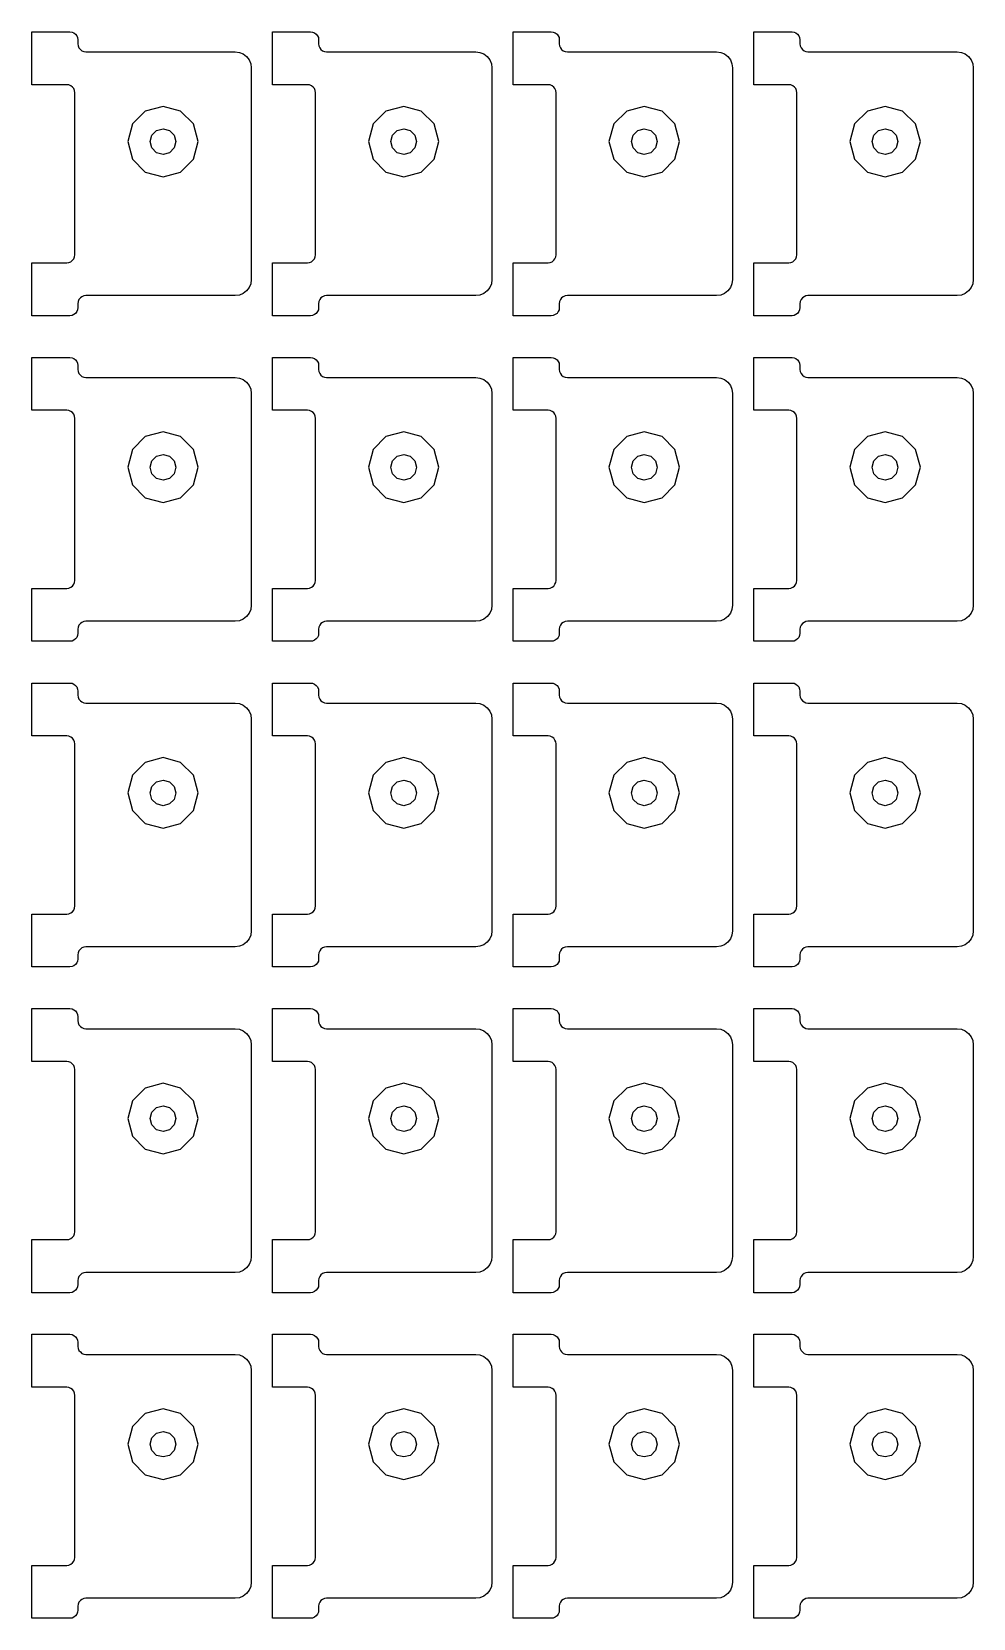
# Model space of a CAD drawing. Extents: x 11 to 212, y 11 to 212.
# Drawn here: x 149.94 to 156.85, y 73.14 to 84.78 of the extents above; entities that cross this region are included whole.
import ezdxf

# ---------------------------------------------------------------- set-up
doc = ezdxf.new("R2010")
doc.units = 0
doc.layers.add('G', color=7, linetype='continuous')

msp = doc.modelspace()

# ---------------------------------------------------------------- linework, layer by layer
at = {"layer": 'G'}
for points in [[(150.2, 83.082), (150.215, 83.084), (150.229, 83.09), (150.242, 83.1), (150.251, 83.112), (150.257, 83.126), (150.259, 83.141), (150.259, 84.329), (150.257, 84.345), (150.251, 84.359), (150.242, 84.371), (150.229, 84.38), (150.215, 84.386), (150.2, 84.388), (149.944, 84.388), (149.944, 84.776), (150.224, 84.776), (150.239, 84.774), (150.253, 84.769), (150.265, 84.759), (150.274, 84.747), (150.28, 84.733), (150.282, 84.718), (150.282, 84.688), (150.284, 84.673), (150.29, 84.659), (150.3, 84.647), (150.312, 84.637), (150.326, 84.631), (150.341, 84.629), (151.435, 84.629), (151.466, 84.625), (151.494, 84.614), (151.518, 84.595), (151.537, 84.571), (151.549, 84.542), (151.553, 84.512), (151.553, 82.959), (151.549, 82.928), (151.537, 82.9), (151.518, 82.876), (151.494, 82.857), (151.466, 82.845), (151.435, 82.841), (150.341, 82.841), (150.326, 82.839), (150.312, 82.833), (150.3, 82.824), (150.29, 82.812), (150.284, 82.798), (150.282, 82.782), (150.282, 82.753), (150.28, 82.738), (150.274, 82.724), (150.265, 82.711), (150.253, 82.702), (150.239, 82.696), (150.224, 82.694), (149.944, 82.694), (149.944, 83.082)], [(151.965, 83.082), (151.98, 83.084), (151.994, 83.09), (152.006, 83.1), (152.016, 83.112), (152.022, 83.126), (152.024, 83.141), (152.024, 84.329), (152.022, 84.345), (152.016, 84.359), (152.006, 84.371), (151.994, 84.38), (151.98, 84.386), (151.965, 84.388), (151.708, 84.388), (151.708, 84.776), (151.988, 84.776), (152.003, 84.774), (152.018, 84.769), (152.03, 84.759), (152.039, 84.747), (152.045, 84.733), (152.047, 84.718), (152.047, 84.688), (152.049, 84.673), (152.055, 84.659), (152.064, 84.647), (152.076, 84.637), (152.091, 84.631), (152.106, 84.629), (153.2, 84.629), (153.23, 84.625), (153.259, 84.614), (153.283, 84.595), (153.302, 84.571), (153.314, 84.542), (153.318, 84.512), (153.318, 82.959), (153.314, 82.928), (153.302, 82.9), (153.283, 82.876), (153.259, 82.857), (153.23, 82.845), (153.2, 82.841), (152.106, 82.841), (152.091, 82.839), (152.076, 82.833), (152.064, 82.824), (152.055, 82.812), (152.049, 82.798), (152.047, 82.782), (152.047, 82.753), (152.045, 82.738), (152.039, 82.724), (152.03, 82.711), (152.018, 82.702), (152.003, 82.696), (151.988, 82.694), (151.708, 82.694), (151.708, 83.082)], [(153.729, 83.082), (153.745, 83.084), (153.759, 83.09), (153.771, 83.1), (153.78, 83.112), (153.786, 83.126), (153.788, 83.141), (153.788, 84.329), (153.786, 84.345), (153.78, 84.359), (153.771, 84.371), (153.759, 84.38), (153.745, 84.386), (153.729, 84.388), (153.473, 84.388), (153.473, 84.776), (153.753, 84.776), (153.768, 84.774), (153.782, 84.769), (153.795, 84.759), (153.804, 84.747), (153.81, 84.733), (153.812, 84.718), (153.812, 84.688), (153.814, 84.673), (153.82, 84.659), (153.829, 84.647), (153.841, 84.637), (153.855, 84.631), (153.871, 84.629), (154.965, 84.629), (154.995, 84.625), (155.024, 84.614), (155.048, 84.595), (155.067, 84.571), (155.078, 84.542), (155.082, 84.512), (155.082, 82.959), (155.078, 82.928), (155.067, 82.9), (155.048, 82.876), (155.024, 82.857), (154.995, 82.845), (154.965, 82.841), (153.871, 82.841), (153.855, 82.839), (153.841, 82.833), (153.829, 82.824), (153.82, 82.812), (153.814, 82.798), (153.812, 82.782), (153.812, 82.753), (153.81, 82.738), (153.804, 82.724), (153.795, 82.711), (153.782, 82.702), (153.768, 82.696), (153.753, 82.694), (153.473, 82.694), (153.473, 83.082)], [(155.494, 83.082), (155.509, 83.084), (155.524, 83.09), (155.536, 83.1), (155.545, 83.112), (155.551, 83.126), (155.553, 83.141), (155.553, 84.329), (155.551, 84.345), (155.545, 84.359), (155.536, 84.371), (155.524, 84.38), (155.509, 84.386), (155.494, 84.388), (155.238, 84.388), (155.238, 84.776), (155.518, 84.776), (155.533, 84.774), (155.547, 84.769), (155.559, 84.759), (155.569, 84.747), (155.574, 84.733), (155.576, 84.718), (155.576, 84.688), (155.578, 84.673), (155.584, 84.659), (155.594, 84.647), (155.606, 84.637), (155.62, 84.631), (155.635, 84.629), (156.729, 84.629), (156.76, 84.625), (156.788, 84.614), (156.813, 84.595), (156.831, 84.571), (156.843, 84.542), (156.847, 84.512), (156.847, 82.959), (156.843, 82.928), (156.831, 82.9), (156.813, 82.876), (156.788, 82.857), (156.76, 82.845), (156.729, 82.841), (155.635, 82.841), (155.62, 82.839), (155.606, 82.833), (155.594, 82.824), (155.584, 82.812), (155.578, 82.798), (155.576, 82.782), (155.576, 82.753), (155.574, 82.738), (155.569, 82.724), (155.559, 82.711), (155.547, 82.702), (155.533, 82.696), (155.518, 82.694), (155.238, 82.694), (155.238, 83.082)], [(151.13, 83.841), (151.165, 83.971), (151.13, 84.1), (151.035, 84.195), (150.906, 84.229), (150.776, 84.195), (150.682, 84.1), (150.647, 83.971), (150.682, 83.841), (150.776, 83.746), (150.906, 83.712), (151.035, 83.746)], [(152.895, 83.841), (152.929, 83.971), (152.895, 84.1), (152.8, 84.195), (152.671, 84.229), (152.541, 84.195), (152.446, 84.1), (152.412, 83.971), (152.446, 83.841), (152.541, 83.746), (152.671, 83.712), (152.8, 83.746)], [(154.659, 83.841), (154.694, 83.971), (154.659, 84.1), (154.565, 84.195), (154.435, 84.229), (154.306, 84.195), (154.211, 84.1), (154.176, 83.971), (154.211, 83.841), (154.306, 83.746), (154.435, 83.712), (154.565, 83.746)], [(156.424, 83.841), (156.459, 83.971), (156.424, 84.1), (156.329, 84.195), (156.2, 84.229), (156.071, 84.195), (155.976, 84.1), (155.941, 83.971), (155.976, 83.841), (156.071, 83.746), (156.2, 83.712), (156.329, 83.746)], [(151, 83.971), (150.987, 83.924), (150.953, 83.889), (150.906, 83.876), (150.859, 83.889), (150.824, 83.924), (150.812, 83.971), (150.824, 84.018), (150.859, 84.052), (150.906, 84.065), (150.953, 84.052), (150.987, 84.018)], [(152.765, 83.971), (152.752, 83.924), (152.718, 83.889), (152.671, 83.876), (152.624, 83.889), (152.589, 83.924), (152.576, 83.971), (152.589, 84.018), (152.624, 84.052), (152.671, 84.065), (152.718, 84.052), (152.752, 84.018)], [(154.529, 83.971), (154.517, 83.924), (154.482, 83.889), (154.435, 83.876), (154.388, 83.889), (154.354, 83.924), (154.341, 83.971), (154.354, 84.018), (154.388, 84.052), (154.435, 84.065), (154.482, 84.052), (154.517, 84.018)], [(156.294, 83.971), (156.282, 83.924), (156.247, 83.889), (156.2, 83.876), (156.153, 83.889), (156.118, 83.924), (156.106, 83.971), (156.118, 84.018), (156.153, 84.052), (156.2, 84.065), (156.247, 84.052), (156.282, 84.018)], [(150.2, 80.694), (150.215, 80.696), (150.229, 80.702), (150.242, 80.711), (150.251, 80.724), (150.257, 80.738), (150.259, 80.753), (150.259, 81.941), (150.257, 81.956), (150.251, 81.971), (150.242, 81.983), (150.229, 81.992), (150.215, 81.998), (150.2, 82), (149.944, 82), (149.944, 82.388), (150.224, 82.388), (150.239, 82.386), (150.253, 82.38), (150.265, 82.371), (150.274, 82.359), (150.28, 82.345), (150.282, 82.329), (150.282, 82.3), (150.284, 82.285), (150.29, 82.271), (150.3, 82.258), (150.312, 82.249), (150.326, 82.243), (150.341, 82.241), (151.435, 82.241), (151.466, 82.237), (151.494, 82.225), (151.518, 82.207), (151.537, 82.182), (151.549, 82.154), (151.553, 82.124), (151.553, 80.571), (151.549, 80.54), (151.537, 80.512), (151.518, 80.487), (151.494, 80.469), (151.466, 80.457), (151.435, 80.453), (150.341, 80.453), (150.326, 80.451), (150.312, 80.445), (150.3, 80.436), (150.29, 80.424), (150.284, 80.409), (150.282, 80.394), (150.282, 80.365), (150.28, 80.349), (150.274, 80.335), (150.265, 80.323), (150.253, 80.314), (150.239, 80.308), (150.224, 80.306), (149.944, 80.306), (149.944, 80.694)], [(151.965, 80.694), (151.98, 80.696), (151.994, 80.702), (152.006, 80.711), (152.016, 80.724), (152.022, 80.738), (152.024, 80.753), (152.024, 81.941), (152.022, 81.956), (152.016, 81.971), (152.006, 81.983), (151.994, 81.992), (151.98, 81.998), (151.965, 82), (151.708, 82), (151.708, 82.388), (151.988, 82.388), (152.003, 82.386), (152.018, 82.38), (152.03, 82.371), (152.039, 82.359), (152.045, 82.345), (152.047, 82.329), (152.047, 82.3), (152.049, 82.285), (152.055, 82.271), (152.064, 82.258), (152.076, 82.249), (152.091, 82.243), (152.106, 82.241), (153.2, 82.241), (153.23, 82.237), (153.259, 82.225), (153.283, 82.207), (153.302, 82.182), (153.314, 82.154), (153.318, 82.124), (153.318, 80.571), (153.314, 80.54), (153.302, 80.512), (153.283, 80.487), (153.259, 80.469), (153.23, 80.457), (153.2, 80.453), (152.106, 80.453), (152.091, 80.451), (152.076, 80.445), (152.064, 80.436), (152.055, 80.424), (152.049, 80.409), (152.047, 80.394), (152.047, 80.365), (152.045, 80.349), (152.039, 80.335), (152.03, 80.323), (152.018, 80.314), (152.003, 80.308), (151.988, 80.306), (151.708, 80.306), (151.708, 80.694)], [(153.729, 80.694), (153.745, 80.696), (153.759, 80.702), (153.771, 80.711), (153.78, 80.724), (153.786, 80.738), (153.788, 80.753), (153.788, 81.941), (153.786, 81.956), (153.78, 81.971), (153.771, 81.983), (153.759, 81.992), (153.745, 81.998), (153.729, 82), (153.473, 82), (153.473, 82.388), (153.753, 82.388), (153.768, 82.386), (153.782, 82.38), (153.795, 82.371), (153.804, 82.359), (153.81, 82.345), (153.812, 82.329), (153.812, 82.3), (153.814, 82.285), (153.82, 82.271), (153.829, 82.258), (153.841, 82.249), (153.855, 82.243), (153.871, 82.241), (154.965, 82.241), (154.995, 82.237), (155.024, 82.225), (155.048, 82.207), (155.067, 82.182), (155.078, 82.154), (155.082, 82.124), (155.082, 80.571), (155.078, 80.54), (155.067, 80.512), (155.048, 80.487), (155.024, 80.469), (154.995, 80.457), (154.965, 80.453), (153.871, 80.453), (153.855, 80.451), (153.841, 80.445), (153.829, 80.436), (153.82, 80.424), (153.814, 80.409), (153.812, 80.394), (153.812, 80.365), (153.81, 80.349), (153.804, 80.335), (153.795, 80.323), (153.782, 80.314), (153.768, 80.308), (153.753, 80.306), (153.473, 80.306), (153.473, 80.694)], [(155.494, 80.694), (155.509, 80.696), (155.524, 80.702), (155.536, 80.711), (155.545, 80.724), (155.551, 80.738), (155.553, 80.753), (155.553, 81.941), (155.551, 81.956), (155.545, 81.971), (155.536, 81.983), (155.524, 81.992), (155.509, 81.998), (155.494, 82), (155.238, 82), (155.238, 82.388), (155.518, 82.388), (155.533, 82.386), (155.547, 82.38), (155.559, 82.371), (155.569, 82.359), (155.574, 82.345), (155.576, 82.329), (155.576, 82.3), (155.578, 82.285), (155.584, 82.271), (155.594, 82.258), (155.606, 82.249), (155.62, 82.243), (155.635, 82.241), (156.729, 82.241), (156.76, 82.237), (156.788, 82.225), (156.813, 82.207), (156.831, 82.182), (156.843, 82.154), (156.847, 82.124), (156.847, 80.571), (156.843, 80.54), (156.831, 80.512), (156.813, 80.487), (156.788, 80.469), (156.76, 80.457), (156.729, 80.453), (155.635, 80.453), (155.62, 80.451), (155.606, 80.445), (155.594, 80.436), (155.584, 80.424), (155.578, 80.409), (155.576, 80.394), (155.576, 80.365), (155.574, 80.349), (155.569, 80.335), (155.559, 80.323), (155.547, 80.314), (155.533, 80.308), (155.518, 80.306), (155.238, 80.306), (155.238, 80.694)], [(151.13, 81.453), (151.165, 81.582), (151.13, 81.712), (151.035, 81.807), (150.906, 81.841), (150.776, 81.807), (150.682, 81.712), (150.647, 81.582), (150.682, 81.453), (150.776, 81.358), (150.906, 81.324), (151.035, 81.358)], [(152.895, 81.453), (152.929, 81.582), (152.895, 81.712), (152.8, 81.807), (152.671, 81.841), (152.541, 81.807), (152.446, 81.712), (152.412, 81.582), (152.446, 81.453), (152.541, 81.358), (152.671, 81.324), (152.8, 81.358)], [(154.659, 81.453), (154.694, 81.582), (154.659, 81.712), (154.565, 81.807), (154.435, 81.841), (154.306, 81.807), (154.211, 81.712), (154.176, 81.582), (154.211, 81.453), (154.306, 81.358), (154.435, 81.324), (154.565, 81.358)], [(156.424, 81.453), (156.459, 81.582), (156.424, 81.712), (156.329, 81.807), (156.2, 81.841), (156.071, 81.807), (155.976, 81.712), (155.941, 81.582), (155.976, 81.453), (156.071, 81.358), (156.2, 81.324), (156.329, 81.358)], [(151, 81.582), (150.987, 81.535), (150.953, 81.501), (150.906, 81.488), (150.859, 81.501), (150.824, 81.535), (150.812, 81.582), (150.824, 81.629), (150.859, 81.664), (150.906, 81.676), (150.953, 81.664), (150.987, 81.629)], [(152.765, 81.582), (152.752, 81.535), (152.718, 81.501), (152.671, 81.488), (152.624, 81.501), (152.589, 81.535), (152.576, 81.582), (152.589, 81.629), (152.624, 81.664), (152.671, 81.676), (152.718, 81.664), (152.752, 81.629)], [(154.529, 81.582), (154.517, 81.535), (154.482, 81.501), (154.435, 81.488), (154.388, 81.501), (154.354, 81.535), (154.341, 81.582), (154.354, 81.629), (154.388, 81.664), (154.435, 81.676), (154.482, 81.664), (154.517, 81.629)], [(156.294, 81.582), (156.282, 81.535), (156.247, 81.501), (156.2, 81.488), (156.153, 81.501), (156.118, 81.535), (156.106, 81.582), (156.118, 81.629), (156.153, 81.664), (156.2, 81.676), (156.247, 81.664), (156.282, 81.629)], [(150.2, 78.306), (150.215, 78.308), (150.229, 78.314), (150.242, 78.323), (150.251, 78.335), (150.257, 78.349), (150.259, 78.365), (150.259, 79.553), (150.257, 79.568), (150.251, 79.582), (150.242, 79.595), (150.229, 79.604), (150.215, 79.61), (150.2, 79.612), (149.944, 79.612), (149.944, 80), (150.224, 80), (150.239, 79.998), (150.253, 79.992), (150.265, 79.983), (150.274, 79.971), (150.28, 79.956), (150.282, 79.941), (150.282, 79.912), (150.284, 79.897), (150.29, 79.882), (150.3, 79.87), (150.312, 79.861), (150.326, 79.855), (150.341, 79.853), (151.435, 79.853), (151.466, 79.849), (151.494, 79.837), (151.518, 79.818), (151.537, 79.794), (151.549, 79.766), (151.553, 79.735), (151.553, 78.182), (151.549, 78.152), (151.537, 78.124), (151.518, 78.099), (151.494, 78.08), (151.466, 78.069), (151.435, 78.065), (150.341, 78.065), (150.326, 78.063), (150.312, 78.057), (150.3, 78.047), (150.29, 78.035), (150.284, 78.021), (150.282, 78.006), (150.282, 77.976), (150.28, 77.961), (150.274, 77.947), (150.265, 77.935), (150.253, 77.926), (150.239, 77.92), (150.224, 77.918), (149.944, 77.918), (149.944, 78.306)], [(151.965, 78.306), (151.98, 78.308), (151.994, 78.314), (152.006, 78.323), (152.016, 78.335), (152.022, 78.349), (152.024, 78.365), (152.024, 79.553), (152.022, 79.568), (152.016, 79.582), (152.006, 79.595), (151.994, 79.604), (151.98, 79.61), (151.965, 79.612), (151.708, 79.612), (151.708, 80), (151.988, 80), (152.003, 79.998), (152.018, 79.992), (152.03, 79.983), (152.039, 79.971), (152.045, 79.956), (152.047, 79.941), (152.047, 79.912), (152.049, 79.897), (152.055, 79.882), (152.064, 79.87), (152.076, 79.861), (152.091, 79.855), (152.106, 79.853), (153.2, 79.853), (153.23, 79.849), (153.259, 79.837), (153.283, 79.818), (153.302, 79.794), (153.314, 79.766), (153.318, 79.735), (153.318, 78.182), (153.314, 78.152), (153.302, 78.124), (153.283, 78.099), (153.259, 78.08), (153.23, 78.069), (153.2, 78.065), (152.106, 78.065), (152.091, 78.063), (152.076, 78.057), (152.064, 78.047), (152.055, 78.035), (152.049, 78.021), (152.047, 78.006), (152.047, 77.976), (152.045, 77.961), (152.039, 77.947), (152.03, 77.935), (152.018, 77.926), (152.003, 77.92), (151.988, 77.918), (151.708, 77.918), (151.708, 78.306)], [(153.729, 78.306), (153.745, 78.308), (153.759, 78.314), (153.771, 78.323), (153.78, 78.335), (153.786, 78.349), (153.788, 78.365), (153.788, 79.553), (153.786, 79.568), (153.78, 79.582), (153.771, 79.595), (153.759, 79.604), (153.745, 79.61), (153.729, 79.612), (153.473, 79.612), (153.473, 80), (153.753, 80), (153.768, 79.998), (153.782, 79.992), (153.795, 79.983), (153.804, 79.971), (153.81, 79.956), (153.812, 79.941), (153.812, 79.912), (153.814, 79.897), (153.82, 79.882), (153.829, 79.87), (153.841, 79.861), (153.855, 79.855), (153.871, 79.853), (154.965, 79.853), (154.995, 79.849), (155.024, 79.837), (155.048, 79.818), (155.067, 79.794), (155.078, 79.766), (155.082, 79.735), (155.082, 78.182), (155.078, 78.152), (155.067, 78.124), (155.048, 78.099), (155.024, 78.08), (154.995, 78.069), (154.965, 78.065), (153.871, 78.065), (153.855, 78.063), (153.841, 78.057), (153.829, 78.047), (153.82, 78.035), (153.814, 78.021), (153.812, 78.006), (153.812, 77.976), (153.81, 77.961), (153.804, 77.947), (153.795, 77.935), (153.782, 77.926), (153.768, 77.92), (153.753, 77.918), (153.473, 77.918), (153.473, 78.306)], [(155.494, 78.306), (155.509, 78.308), (155.524, 78.314), (155.536, 78.323), (155.545, 78.335), (155.551, 78.349), (155.553, 78.365), (155.553, 79.553), (155.551, 79.568), (155.545, 79.582), (155.536, 79.595), (155.524, 79.604), (155.509, 79.61), (155.494, 79.612), (155.238, 79.612), (155.238, 80), (155.518, 80), (155.533, 79.998), (155.547, 79.992), (155.559, 79.983), (155.569, 79.971), (155.574, 79.956), (155.576, 79.941), (155.576, 79.912), (155.578, 79.897), (155.584, 79.882), (155.594, 79.87), (155.606, 79.861), (155.62, 79.855), (155.635, 79.853), (156.729, 79.853), (156.76, 79.849), (156.788, 79.837), (156.813, 79.818), (156.831, 79.794), (156.843, 79.766), (156.847, 79.735), (156.847, 78.182), (156.843, 78.152), (156.831, 78.124), (156.813, 78.099), (156.788, 78.08), (156.76, 78.069), (156.729, 78.065), (155.635, 78.065), (155.62, 78.063), (155.606, 78.057), (155.594, 78.047), (155.584, 78.035), (155.578, 78.021), (155.576, 78.006), (155.576, 77.976), (155.574, 77.961), (155.569, 77.947), (155.559, 77.935), (155.547, 77.926), (155.533, 77.92), (155.518, 77.918), (155.238, 77.918), (155.238, 78.306)], [(151.13, 79.065), (151.165, 79.194), (151.13, 79.324), (151.035, 79.418), (150.906, 79.453), (150.776, 79.418), (150.682, 79.324), (150.647, 79.194), (150.682, 79.065), (150.776, 78.97), (150.906, 78.935), (151.035, 78.97)], [(152.895, 79.065), (152.929, 79.194), (152.895, 79.324), (152.8, 79.418), (152.671, 79.453), (152.541, 79.418), (152.446, 79.324), (152.412, 79.194), (152.446, 79.065), (152.541, 78.97), (152.671, 78.935), (152.8, 78.97)], [(154.659, 79.065), (154.694, 79.194), (154.659, 79.324), (154.565, 79.418), (154.435, 79.453), (154.306, 79.418), (154.211, 79.324), (154.176, 79.194), (154.211, 79.065), (154.306, 78.97), (154.435, 78.935), (154.565, 78.97)], [(156.424, 79.065), (156.459, 79.194), (156.424, 79.324), (156.329, 79.418), (156.2, 79.453), (156.071, 79.418), (155.976, 79.324), (155.941, 79.194), (155.976, 79.065), (156.071, 78.97), (156.2, 78.935), (156.329, 78.97)], [(151, 79.194), (150.987, 79.147), (150.953, 79.113), (150.906, 79.1), (150.859, 79.113), (150.824, 79.147), (150.812, 79.194), (150.824, 79.241), (150.859, 79.276), (150.906, 79.288), (150.953, 79.276), (150.987, 79.241)], [(152.765, 79.194), (152.752, 79.147), (152.718, 79.113), (152.671, 79.1), (152.624, 79.113), (152.589, 79.147), (152.576, 79.194), (152.589, 79.241), (152.624, 79.276), (152.671, 79.288), (152.718, 79.276), (152.752, 79.241)], [(154.529, 79.194), (154.517, 79.147), (154.482, 79.113), (154.435, 79.1), (154.388, 79.113), (154.354, 79.147), (154.341, 79.194), (154.354, 79.241), (154.388, 79.276), (154.435, 79.288), (154.482, 79.276), (154.517, 79.241)], [(156.294, 79.194), (156.282, 79.147), (156.247, 79.113), (156.2, 79.1), (156.153, 79.113), (156.118, 79.147), (156.106, 79.194), (156.118, 79.241), (156.153, 79.276), (156.2, 79.288), (156.247, 79.276), (156.282, 79.241)], [(150.2, 75.918), (150.215, 75.92), (150.229, 75.926), (150.242, 75.935), (150.251, 75.947), (150.257, 75.961), (150.259, 75.976), (150.259, 77.165), (150.257, 77.18), (150.251, 77.194), (150.242, 77.206), (150.229, 77.216), (150.215, 77.222), (150.2, 77.224), (149.944, 77.224), (149.944, 77.612), (150.224, 77.612), (150.239, 77.61), (150.253, 77.604), (150.265, 77.595), (150.274, 77.582), (150.28, 77.568), (150.282, 77.553), (150.282, 77.524), (150.284, 77.508), (150.29, 77.494), (150.3, 77.482), (150.312, 77.473), (150.326, 77.467), (150.341, 77.465), (151.435, 77.465), (151.466, 77.461), (151.494, 77.449), (151.518, 77.43), (151.537, 77.406), (151.549, 77.378), (151.553, 77.347), (151.553, 75.794), (151.549, 75.764), (151.537, 75.735), (151.518, 75.711), (151.494, 75.692), (151.466, 75.68), (151.435, 75.676), (150.341, 75.676), (150.326, 75.674), (150.312, 75.669), (150.3, 75.659), (150.29, 75.647), (150.284, 75.633), (150.282, 75.618), (150.282, 75.588), (150.28, 75.573), (150.274, 75.559), (150.265, 75.547), (150.253, 75.537), (150.239, 75.531), (150.224, 75.529), (149.944, 75.529), (149.944, 75.918)], [(151.965, 75.918), (151.98, 75.92), (151.994, 75.926), (152.006, 75.935), (152.016, 75.947), (152.022, 75.961), (152.024, 75.976), (152.024, 77.165), (152.022, 77.18), (152.016, 77.194), (152.006, 77.206), (151.994, 77.216), (151.98, 77.222), (151.965, 77.224), (151.708, 77.224), (151.708, 77.612), (151.988, 77.612), (152.003, 77.61), (152.018, 77.604), (152.03, 77.595), (152.039, 77.582), (152.045, 77.568), (152.047, 77.553), (152.047, 77.524), (152.049, 77.508), (152.055, 77.494), (152.064, 77.482), (152.076, 77.473), (152.091, 77.467), (152.106, 77.465), (153.2, 77.465), (153.23, 77.461), (153.259, 77.449), (153.283, 77.43), (153.302, 77.406), (153.314, 77.378), (153.318, 77.347), (153.318, 75.794), (153.314, 75.764), (153.302, 75.735), (153.283, 75.711), (153.259, 75.692), (153.23, 75.68), (153.2, 75.676), (152.106, 75.676), (152.091, 75.674), (152.076, 75.669), (152.064, 75.659), (152.055, 75.647), (152.049, 75.633), (152.047, 75.618), (152.047, 75.588), (152.045, 75.573), (152.039, 75.559), (152.03, 75.547), (152.018, 75.537), (152.003, 75.531), (151.988, 75.529), (151.708, 75.529), (151.708, 75.918)], [(153.729, 75.918), (153.745, 75.92), (153.759, 75.926), (153.771, 75.935), (153.78, 75.947), (153.786, 75.961), (153.788, 75.976), (153.788, 77.165), (153.786, 77.18), (153.78, 77.194), (153.771, 77.206), (153.759, 77.216), (153.745, 77.222), (153.729, 77.224), (153.473, 77.224), (153.473, 77.612), (153.753, 77.612), (153.768, 77.61), (153.782, 77.604), (153.795, 77.595), (153.804, 77.582), (153.81, 77.568), (153.812, 77.553), (153.812, 77.524), (153.814, 77.508), (153.82, 77.494), (153.829, 77.482), (153.841, 77.473), (153.855, 77.467), (153.871, 77.465), (154.965, 77.465), (154.995, 77.461), (155.024, 77.449), (155.048, 77.43), (155.067, 77.406), (155.078, 77.378), (155.082, 77.347), (155.082, 75.794), (155.078, 75.764), (155.067, 75.735), (155.048, 75.711), (155.024, 75.692), (154.995, 75.68), (154.965, 75.676), (153.871, 75.676), (153.855, 75.674), (153.841, 75.669), (153.829, 75.659), (153.82, 75.647), (153.814, 75.633), (153.812, 75.618), (153.812, 75.588), (153.81, 75.573), (153.804, 75.559), (153.795, 75.547), (153.782, 75.537), (153.768, 75.531), (153.753, 75.529), (153.473, 75.529), (153.473, 75.918)], [(155.494, 75.918), (155.509, 75.92), (155.524, 75.926), (155.536, 75.935), (155.545, 75.947), (155.551, 75.961), (155.553, 75.976), (155.553, 77.165), (155.551, 77.18), (155.545, 77.194), (155.536, 77.206), (155.524, 77.216), (155.509, 77.222), (155.494, 77.224), (155.238, 77.224), (155.238, 77.612), (155.518, 77.612), (155.533, 77.61), (155.547, 77.604), (155.559, 77.595), (155.569, 77.582), (155.574, 77.568), (155.576, 77.553), (155.576, 77.524), (155.578, 77.508), (155.584, 77.494), (155.594, 77.482), (155.606, 77.473), (155.62, 77.467), (155.635, 77.465), (156.729, 77.465), (156.76, 77.461), (156.788, 77.449), (156.813, 77.43), (156.831, 77.406), (156.843, 77.378), (156.847, 77.347), (156.847, 75.794), (156.843, 75.764), (156.831, 75.735), (156.813, 75.711), (156.788, 75.692), (156.76, 75.68), (156.729, 75.676), (155.635, 75.676), (155.62, 75.674), (155.606, 75.669), (155.594, 75.659), (155.584, 75.647), (155.578, 75.633), (155.576, 75.618), (155.576, 75.588), (155.574, 75.573), (155.569, 75.559), (155.559, 75.547), (155.547, 75.537), (155.533, 75.531), (155.518, 75.529), (155.238, 75.529), (155.238, 75.918)], [(151.13, 76.676), (151.165, 76.806), (151.13, 76.935), (151.035, 77.03), (150.906, 77.065), (150.776, 77.03), (150.682, 76.935), (150.647, 76.806), (150.682, 76.676), (150.776, 76.582), (150.906, 76.547), (151.035, 76.582)], [(152.895, 76.676), (152.929, 76.806), (152.895, 76.935), (152.8, 77.03), (152.671, 77.065), (152.541, 77.03), (152.446, 76.935), (152.412, 76.806), (152.446, 76.676), (152.541, 76.582), (152.671, 76.547), (152.8, 76.582)], [(154.659, 76.676), (154.694, 76.806), (154.659, 76.935), (154.565, 77.03), (154.435, 77.065), (154.306, 77.03), (154.211, 76.935), (154.176, 76.806), (154.211, 76.676), (154.306, 76.582), (154.435, 76.547), (154.565, 76.582)], [(156.424, 76.676), (156.459, 76.806), (156.424, 76.935), (156.329, 77.03), (156.2, 77.065), (156.071, 77.03), (155.976, 76.935), (155.941, 76.806), (155.976, 76.676), (156.071, 76.582), (156.2, 76.547), (156.329, 76.582)], [(151, 76.806), (150.987, 76.759), (150.953, 76.724), (150.906, 76.712), (150.859, 76.724), (150.824, 76.759), (150.812, 76.806), (150.824, 76.853), (150.859, 76.887), (150.906, 76.9), (150.953, 76.887), (150.987, 76.853)], [(152.765, 76.806), (152.752, 76.759), (152.718, 76.724), (152.671, 76.712), (152.624, 76.724), (152.589, 76.759), (152.576, 76.806), (152.589, 76.853), (152.624, 76.887), (152.671, 76.9), (152.718, 76.887), (152.752, 76.853)], [(154.529, 76.806), (154.517, 76.759), (154.482, 76.724), (154.435, 76.712), (154.388, 76.724), (154.354, 76.759), (154.341, 76.806), (154.354, 76.853), (154.388, 76.887), (154.435, 76.9), (154.482, 76.887), (154.517, 76.853)], [(156.294, 76.806), (156.282, 76.759), (156.247, 76.724), (156.2, 76.712), (156.153, 76.724), (156.118, 76.759), (156.106, 76.806), (156.118, 76.853), (156.153, 76.887), (156.2, 76.9), (156.247, 76.887), (156.282, 76.853)], [(150.2, 73.529), (150.215, 73.531), (150.229, 73.537), (150.242, 73.547), (150.251, 73.559), (150.257, 73.573), (150.259, 73.588), (150.259, 74.776), (150.257, 74.792), (150.251, 74.806), (150.242, 74.818), (150.229, 74.827), (150.215, 74.833), (150.2, 74.835), (149.944, 74.835), (149.944, 75.224), (150.224, 75.224), (150.239, 75.222), (150.253, 75.216), (150.265, 75.206), (150.274, 75.194), (150.28, 75.18), (150.282, 75.165), (150.282, 75.135), (150.284, 75.12), (150.29, 75.106), (150.3, 75.094), (150.312, 75.084), (150.326, 75.078), (150.341, 75.076), (151.435, 75.076), (151.466, 75.072), (151.494, 75.061), (151.518, 75.042), (151.537, 75.018), (151.549, 74.989), (151.553, 74.959), (151.553, 73.406), (151.549, 73.375), (151.537, 73.347), (151.518, 73.323), (151.494, 73.304), (151.466, 73.292), (151.435, 73.288), (150.341, 73.288), (150.326, 73.286), (150.312, 73.28), (150.3, 73.271), (150.29, 73.259), (150.284, 73.245), (150.282, 73.229), (150.282, 73.2), (150.28, 73.185), (150.274, 73.171), (150.265, 73.158), (150.253, 73.149), (150.239, 73.143), (150.224, 73.141), (149.944, 73.141), (149.944, 73.529)], [(151.965, 73.529), (151.98, 73.531), (151.994, 73.537), (152.006, 73.547), (152.016, 73.559), (152.022, 73.573), (152.024, 73.588), (152.024, 74.776), (152.022, 74.792), (152.016, 74.806), (152.006, 74.818), (151.994, 74.827), (151.98, 74.833), (151.965, 74.835), (151.708, 74.835), (151.708, 75.224), (151.988, 75.224), (152.003, 75.222), (152.018, 75.216), (152.03, 75.206), (152.039, 75.194), (152.045, 75.18), (152.047, 75.165), (152.047, 75.135), (152.049, 75.12), (152.055, 75.106), (152.064, 75.094), (152.076, 75.084), (152.091, 75.078), (152.106, 75.076), (153.2, 75.076), (153.23, 75.072), (153.259, 75.061), (153.283, 75.042), (153.302, 75.018), (153.314, 74.989), (153.318, 74.959), (153.318, 73.406), (153.314, 73.375), (153.302, 73.347), (153.283, 73.323), (153.259, 73.304), (153.23, 73.292), (153.2, 73.288), (152.106, 73.288), (152.091, 73.286), (152.076, 73.28), (152.064, 73.271), (152.055, 73.259), (152.049, 73.245), (152.047, 73.229), (152.047, 73.2), (152.045, 73.185), (152.039, 73.171), (152.03, 73.158), (152.018, 73.149), (152.003, 73.143), (151.988, 73.141), (151.708, 73.141), (151.708, 73.529)], [(153.729, 73.529), (153.745, 73.531), (153.759, 73.537), (153.771, 73.547), (153.78, 73.559), (153.786, 73.573), (153.788, 73.588), (153.788, 74.776), (153.786, 74.792), (153.78, 74.806), (153.771, 74.818), (153.759, 74.827), (153.745, 74.833), (153.729, 74.835), (153.473, 74.835), (153.473, 75.224), (153.753, 75.224), (153.768, 75.222), (153.782, 75.216), (153.795, 75.206), (153.804, 75.194), (153.81, 75.18), (153.812, 75.165), (153.812, 75.135), (153.814, 75.12), (153.82, 75.106), (153.829, 75.094), (153.841, 75.084), (153.855, 75.078), (153.871, 75.076), (154.965, 75.076), (154.995, 75.072), (155.024, 75.061), (155.048, 75.042), (155.067, 75.018), (155.078, 74.989), (155.082, 74.959), (155.082, 73.406), (155.078, 73.375), (155.067, 73.347), (155.048, 73.323), (155.024, 73.304), (154.995, 73.292), (154.965, 73.288), (153.871, 73.288), (153.855, 73.286), (153.841, 73.28), (153.829, 73.271), (153.82, 73.259), (153.814, 73.245), (153.812, 73.229), (153.812, 73.2), (153.81, 73.185), (153.804, 73.171), (153.795, 73.158), (153.782, 73.149), (153.768, 73.143), (153.753, 73.141), (153.473, 73.141), (153.473, 73.529)], [(155.494, 73.529), (155.509, 73.531), (155.524, 73.537), (155.536, 73.547), (155.545, 73.559), (155.551, 73.573), (155.553, 73.588), (155.553, 74.776), (155.551, 74.792), (155.545, 74.806), (155.536, 74.818), (155.524, 74.827), (155.509, 74.833), (155.494, 74.835), (155.238, 74.835), (155.238, 75.224), (155.518, 75.224), (155.533, 75.222), (155.547, 75.216), (155.559, 75.206), (155.569, 75.194), (155.574, 75.18), (155.576, 75.165), (155.576, 75.135), (155.578, 75.12), (155.584, 75.106), (155.594, 75.094), (155.606, 75.084), (155.62, 75.078), (155.635, 75.076), (156.729, 75.076), (156.76, 75.072), (156.788, 75.061), (156.813, 75.042), (156.831, 75.018), (156.843, 74.989), (156.847, 74.959), (156.847, 73.406), (156.843, 73.375), (156.831, 73.347), (156.813, 73.323), (156.788, 73.304), (156.76, 73.292), (156.729, 73.288), (155.635, 73.288), (155.62, 73.286), (155.606, 73.28), (155.594, 73.271), (155.584, 73.259), (155.578, 73.245), (155.576, 73.229), (155.576, 73.2), (155.574, 73.185), (155.569, 73.171), (155.559, 73.158), (155.547, 73.149), (155.533, 73.143), (155.518, 73.141), (155.238, 73.141), (155.238, 73.529)], [(151.13, 74.288), (151.165, 74.418), (151.13, 74.547), (151.035, 74.642), (150.906, 74.676), (150.776, 74.642), (150.682, 74.547), (150.647, 74.418), (150.682, 74.288), (150.776, 74.193), (150.906, 74.159), (151.035, 74.193)], [(152.895, 74.288), (152.929, 74.418), (152.895, 74.547), (152.8, 74.642), (152.671, 74.676), (152.541, 74.642), (152.446, 74.547), (152.412, 74.418), (152.446, 74.288), (152.541, 74.193), (152.671, 74.159), (152.8, 74.193)], [(154.659, 74.288), (154.694, 74.418), (154.659, 74.547), (154.565, 74.642), (154.435, 74.676), (154.306, 74.642), (154.211, 74.547), (154.176, 74.418), (154.211, 74.288), (154.306, 74.193), (154.435, 74.159), (154.565, 74.193)], [(156.424, 74.288), (156.459, 74.418), (156.424, 74.547), (156.329, 74.642), (156.2, 74.676), (156.071, 74.642), (155.976, 74.547), (155.941, 74.418), (155.976, 74.288), (156.071, 74.193), (156.2, 74.159), (156.329, 74.193)], [(151, 74.418), (150.987, 74.371), (150.953, 74.336), (150.906, 74.324), (150.859, 74.336), (150.824, 74.371), (150.812, 74.418), (150.824, 74.465), (150.859, 74.499), (150.906, 74.512), (150.953, 74.499), (150.987, 74.465)], [(152.765, 74.418), (152.752, 74.371), (152.718, 74.336), (152.671, 74.324), (152.624, 74.336), (152.589, 74.371), (152.576, 74.418), (152.589, 74.465), (152.624, 74.499), (152.671, 74.512), (152.718, 74.499), (152.752, 74.465)], [(154.529, 74.418), (154.517, 74.371), (154.482, 74.336), (154.435, 74.324), (154.388, 74.336), (154.354, 74.371), (154.341, 74.418), (154.354, 74.465), (154.388, 74.499), (154.435, 74.512), (154.482, 74.499), (154.517, 74.465)], [(156.294, 74.418), (156.282, 74.371), (156.247, 74.336), (156.2, 74.324), (156.153, 74.336), (156.118, 74.371), (156.106, 74.418), (156.118, 74.465), (156.153, 74.499), (156.2, 74.512), (156.247, 74.499), (156.282, 74.465)]]:
    msp.add_lwpolyline(points, close=True, dxfattribs=at)

doc.saveas('drawing.dxf')
